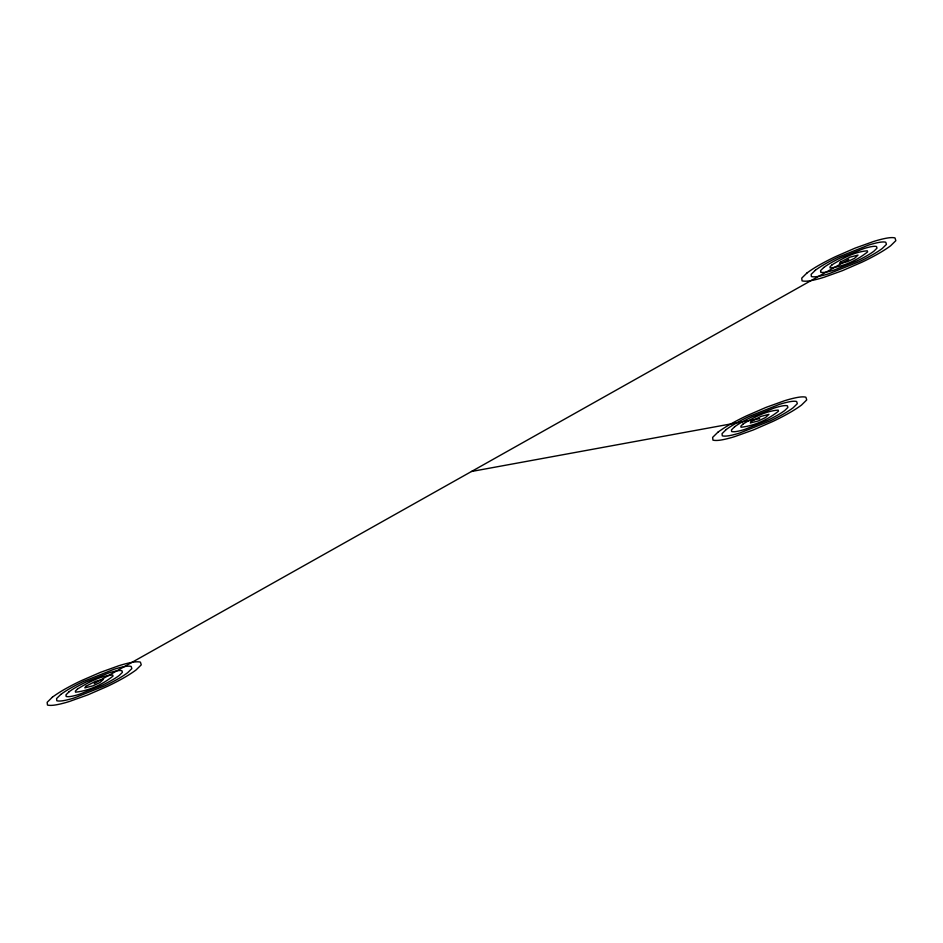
<?xml version="1.0" encoding="UTF-8"?>
<svg xmlns="http://www.w3.org/2000/svg" width="943" height="943" viewBox="0 0 943 943"><rect width="100%" height="100%" fill="white"/><g stroke="black" fill="none" stroke-linecap="round" stroke-linejoin="round"><path stroke-width="1.41" d="M94.206 683.581L848.794 259.384M471.5 471.488L759.681 418.657M52.407 697.16L47.15 702.311L47.48 705.046A41.645 10.29 -26.9 0 0 56.474 704.786A61.413 15.171 -26.9 0 0 69.523 701.439L87.911 694.85L107.313 686.398A61.413 15.171 -26.9 0 0 123.026 678.3A39.217 9.689 -26.9 0 0 136.004 670.001L141.261 664.85L140.413 662.127A39.217 9.689 -26.9 0 0 131.937 662.375A61.413 15.171 -26.9 0 0 118.889 665.723L100.512 672.324L81.098 680.763A61.413 15.171 -26.9 0 0 65.385 688.861A39.217 9.689 -26.9 0 0 52.407 697.16M60.765 694.449L56.556 698.563L56.828 700.755A33.311 8.228 -26.9 0 0 64.018 700.555A49.13 12.141 -26.9 0 0 74.462 697.867L104.697 685.832A49.13 12.141 -26.9 0 0 117.262 679.361A31.367 7.744 -26.9 0 0 127.647 672.713L131.855 668.599L131.171 666.418A31.367 7.744 -26.9 0 0 124.393 666.618A49.13 12.141 -26.9 0 0 113.95 669.294L83.715 681.329A49.13 12.141 -26.9 0 0 71.149 687.812A31.367 7.744 -26.9 0 0 60.765 694.449M69.122 691.738L65.975 694.826L66.163 696.464A24.989 6.177 -26.9 0 0 71.574 696.311A36.848 9.1 -26.9 0 0 79.401 694.296L102.068 685.278A36.848 9.1 -26.9 0 0 111.498 680.41A23.528 5.811 -26.9 0 0 119.29 675.436L122.437 672.347L121.93 670.709A23.528 5.811 -26.9 0 0 116.849 670.85A36.848 9.1 -26.9 0 0 109.011 672.866L86.343 681.895A36.848 9.1 -26.9 0 0 76.913 686.752A23.528 5.811 -26.9 0 0 69.122 691.738M77.491 689.015L75.381 691.078L75.511 692.174C89.019 690.747 102.481 684.547 113.03 676.084L112.688 674.999C100.017 676.037 88.17 682.437 77.491 689.015M85.848 686.304L84.858 687.871L92.944 685.832L99.97 682.52L103.447 679.29L95.467 681.329L85.848 686.304M806.996 272.963L801.739 278.114L802.069 280.849A41.645 10.29 -26.9 0 0 811.063 280.59A61.413 15.171 -26.9 0 0 824.111 277.242L842.488 270.641L861.902 262.201A61.413 15.171 -26.9 0 0 877.615 254.103A39.217 9.689 -26.9 0 0 890.593 245.805L895.85 240.654L895.001 237.931A39.217 9.689 -26.9 0 0 886.526 238.178A61.413 15.171 -26.9 0 0 873.477 241.526L855.089 248.115L835.687 256.567A61.413 15.171 -26.9 0 0 819.974 264.665A39.217 9.689 -26.9 0 0 806.996 272.963M815.353 270.252L811.145 274.366L811.404 276.558A33.311 8.228 -26.9 0 0 818.607 276.346A49.13 12.141 -26.9 0 0 829.05 273.67L859.285 261.635A49.13 12.141 -26.9 0 0 871.851 255.152A31.367 7.744 -26.9 0 0 882.235 248.516L886.444 244.402L885.76 242.221A31.367 7.744 -26.9 0 0 878.982 242.41A49.13 12.141 -26.9 0 0 868.538 245.097L838.303 257.133A49.13 12.141 -26.9 0 0 825.738 263.604A31.367 7.744 -26.9 0 0 815.353 270.252M823.71 267.529L820.563 270.617L820.752 272.268A24.989 6.177 -26.9 0 0 826.151 272.114A36.848 9.1 -26.9 0 0 833.989 270.099L856.657 261.07A36.848 9.1 -26.9 0 0 866.087 256.213A23.528 5.811 -26.9 0 0 873.878 251.227L877.025 248.139L876.519 246.512A23.528 5.811 -26.9 0 0 871.426 246.653A36.848 9.1 -26.9 0 0 863.599 248.669L840.932 257.687A36.848 9.1 -26.9 0 0 831.502 262.555A23.528 5.811 -26.9 0 0 823.71 267.529M832.068 264.818L829.97 266.881L830.099 267.965C843.608 266.551 857.069 260.339 867.619 251.887L867.277 250.803C854.594 251.84 842.759 258.241 832.068 264.818M840.437 262.095L839.447 263.675L847.533 261.635L854.558 258.323L858.036 255.093L850.056 257.133L840.437 262.095M717.882 432.236L712.625 437.387L712.955 440.122A41.645 10.29 -26.9 0 0 721.961 439.862A61.413 15.171 -26.9 0 0 735.01 436.515L753.386 429.925L772.8 421.474A61.413 15.171 -26.9 0 0 788.501 413.376A39.217 9.689 -26.9 0 0 801.491 405.077L806.736 399.926L805.888 397.203A39.217 9.689 -26.9 0 0 797.413 397.451A61.413 15.171 -26.9 0 0 784.364 400.799L765.987 407.4L746.573 415.839A61.413 15.171 -26.9 0 0 730.86 423.937A39.217 9.689 -26.9 0 0 717.882 432.236M726.24 429.525L722.043 433.639L722.303 435.831A33.311 8.228 -26.9 0 0 729.505 435.631A49.13 12.141 -26.9 0 0 739.937 432.943L770.172 420.908A49.13 12.141 -26.9 0 0 782.737 414.437A31.367 7.744 -26.9 0 0 793.122 407.789L797.33 403.675L796.646 401.494A31.367 7.744 -26.9 0 0 789.869 401.694A49.13 12.141 -26.9 0 0 779.425 404.37L749.202 416.405A49.13 12.141 -26.9 0 0 736.624 422.888A31.367 7.744 -26.9 0 0 726.24 429.525M734.597 426.802L731.45 429.902L731.65 431.54A24.989 6.177 -26.9 0 0 737.049 431.387A36.848 9.1 -26.9 0 0 744.876 429.371L767.555 420.342A36.848 9.1 -26.9 0 0 776.973 415.486A23.528 5.811 -26.9 0 0 784.765 410.511L787.924 407.423L787.405 405.785A23.528 5.811 -26.9 0 0 782.325 405.926A36.848 9.1 -26.9 0 0 774.486 407.942L751.819 416.971A36.848 9.1 -26.9 0 0 742.389 421.827A23.528 5.811 -26.9 0 0 734.597 426.802M742.966 424.091L740.856 426.153L740.998 427.25C754.494 425.823 767.956 419.623 778.505 411.16L778.164 410.075C765.492 411.113 753.657 417.513 742.966 424.091M751.323 421.38L750.333 422.947L758.42 420.908L765.445 417.596L768.922 414.366L760.942 416.405L751.323 421.38"/></g></svg>
